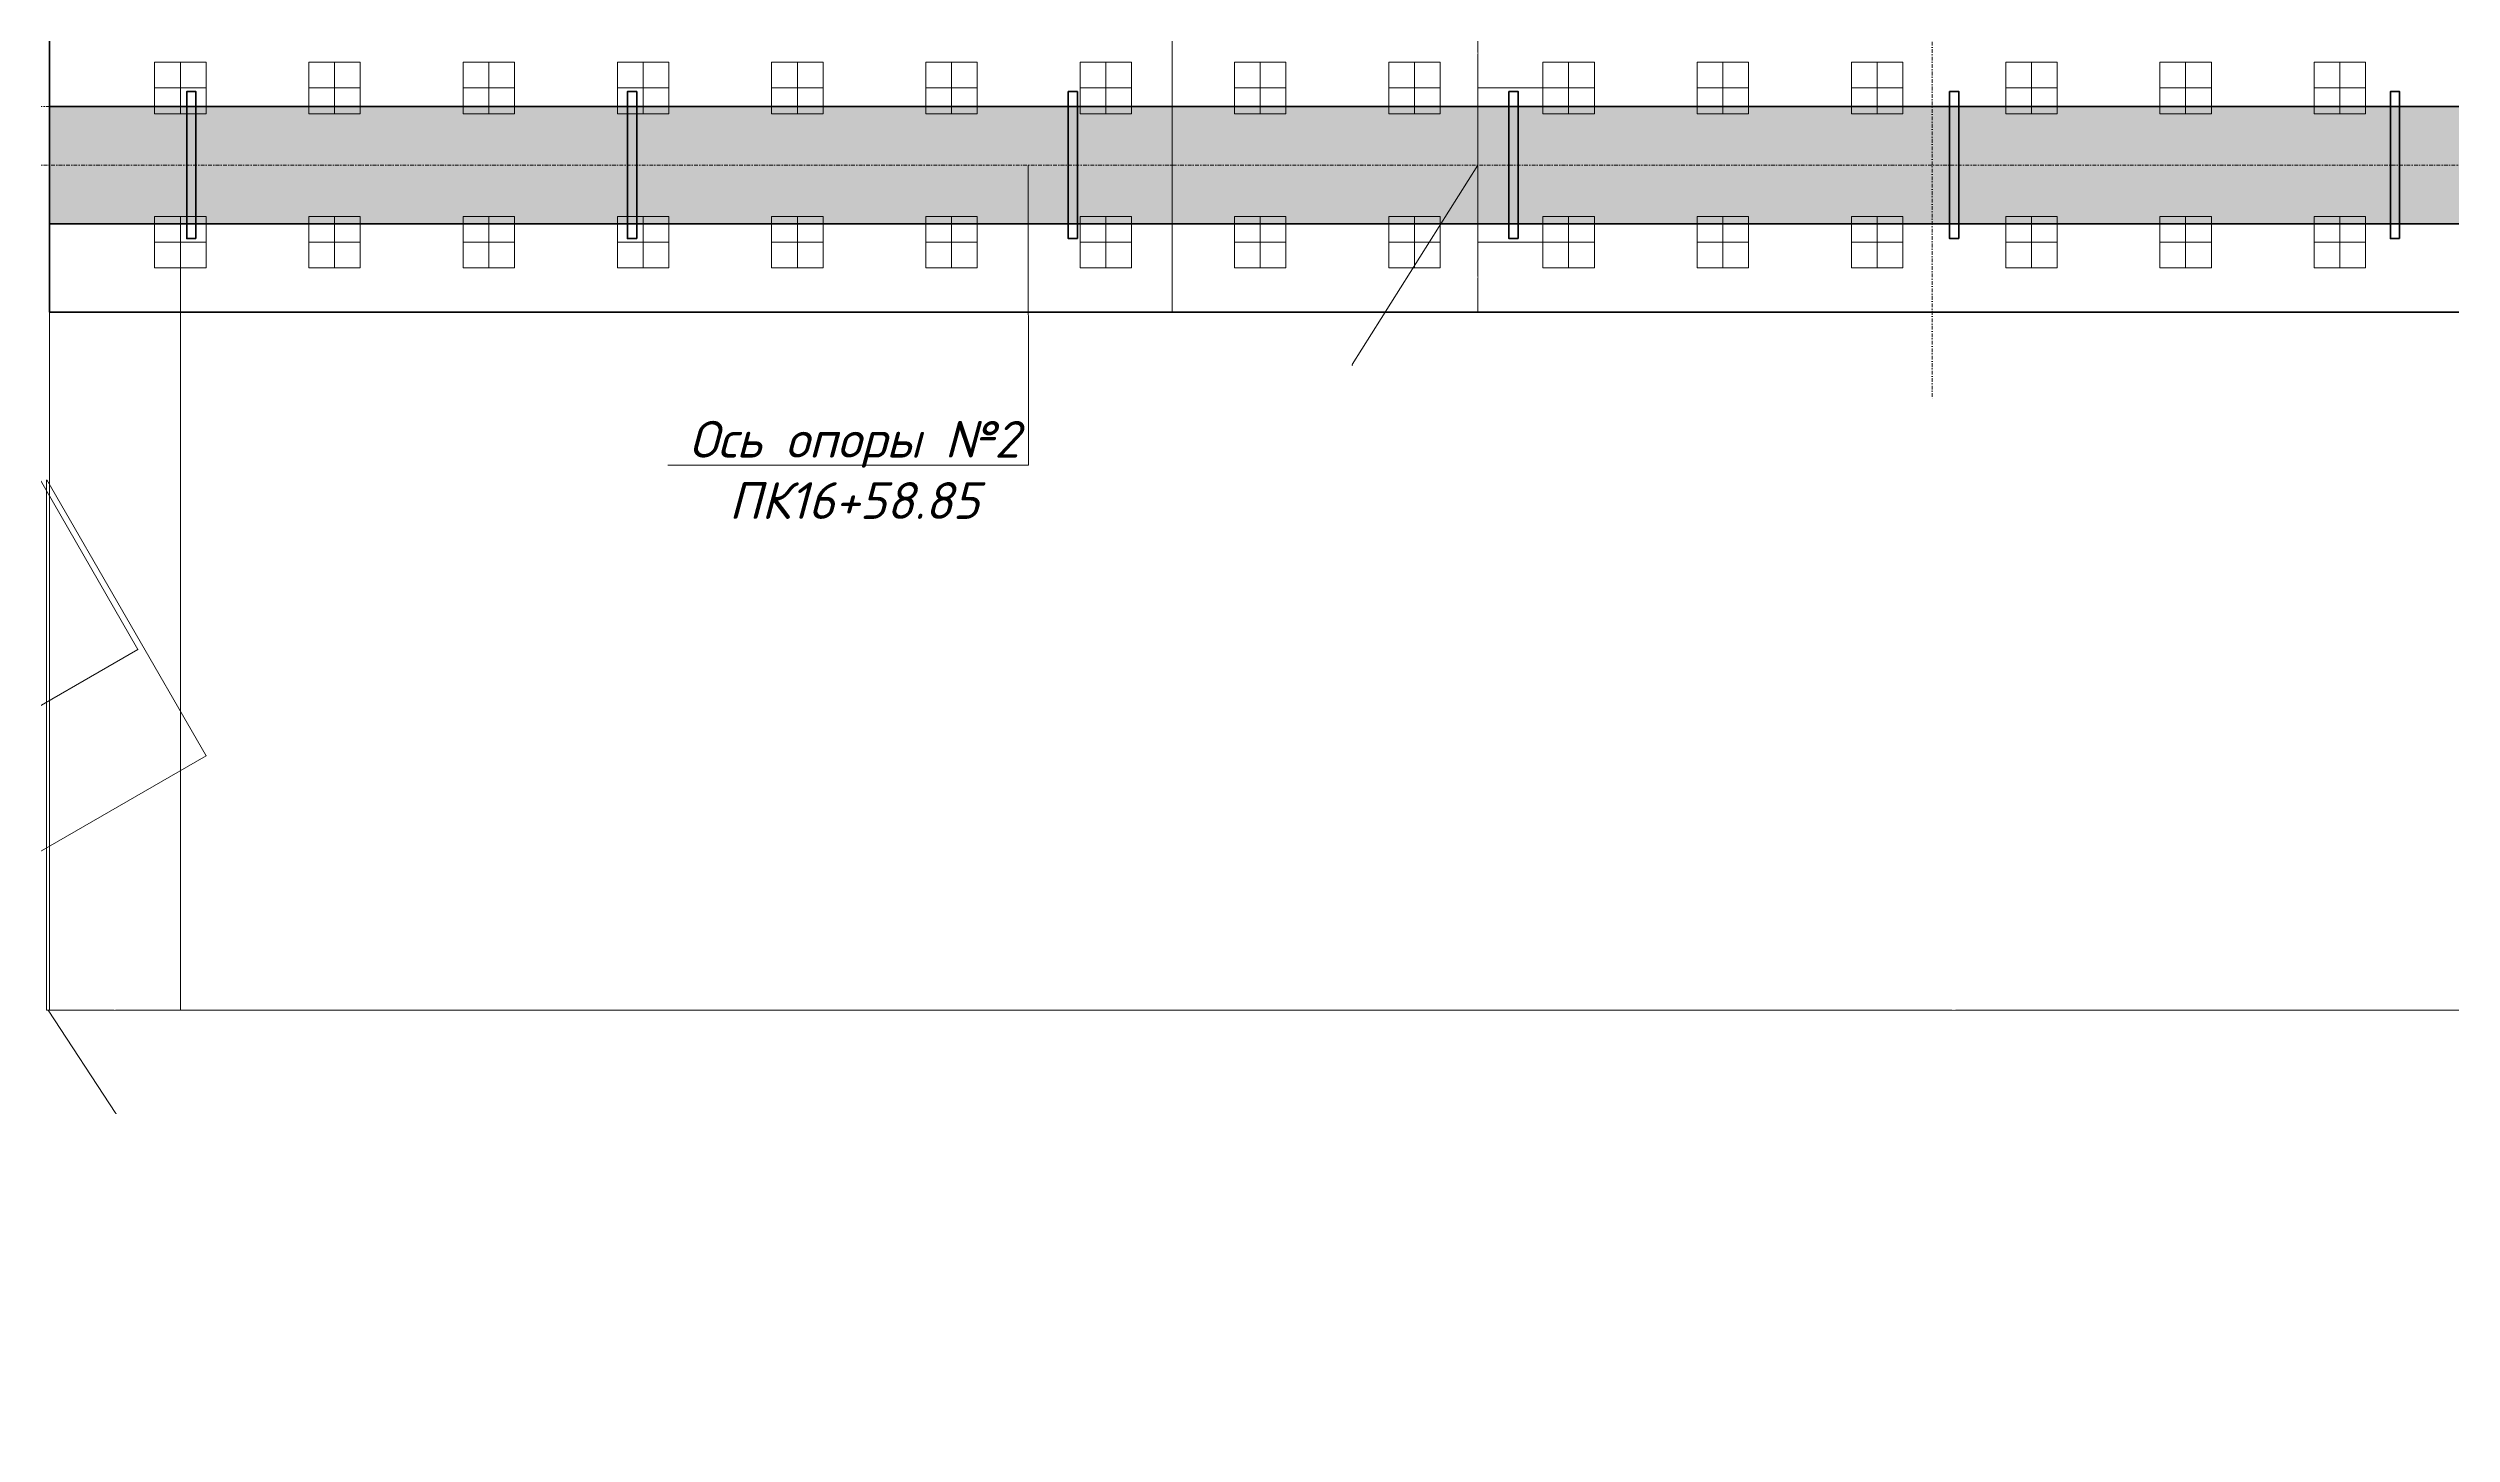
# Model space of a CAD drawing. Header units: millimetres. Extents: x 42180 to 91097, y 36501 to 62073.
# Drawn here: x 53112 to 69475, y 36501 to 45934 of the extents above; entities that cross this region are included whole.
import ezdxf
from ezdxf import colors
from ezdxf.entities.mleader import LeaderData, LeaderLine
from ezdxf.math import Vec2, Vec3

# ---------------------------------------------------------------- set-up
doc = ezdxf.new("R2010")
doc.units = ezdxf.units.MM
doc.linetypes.add('DASHDOT', pattern=[25.4, 12.7, -6.35, 0, -6.35])
doc.linetypes.add('DASHED', pattern=[19.05, 12.7, -6.35])
for name, color, linetype, lineweight in [('$Выноски', 5, 'Continuous', 13), ('$Оси', 1, 'DASHDOT', 13), ('$Пунктир', 3, 'DASHED', 13), ('$Размеры', 5, 'Continuous', 13), ('$Слои конструкции', 7, 'Continuous', 35), ('$Тонкие', 8, 'Continuous', 13)]:
    doc.layers.add(name, color=color, linetype=linetype, lineweight=lineweight)
doc.styles.add('@ТРАНСПРОЕКТ', font='isocpeur.ttf', dxfattribs={"oblique": 15})
doc.dimstyles.new('@TN  1-100', dxfattribs={"dimscale": 100, "dimtxt": 2.5, "dimasz": 1.5, "dimexe": 0.7, "dimexo": 1, "dimgap": 0.5, "dimtad": 1, "dimdec": 0, "dimzin": 0, "dimdsep": 46, "dimtxsty": '@ТРАНСПРОЕКТ', "dimblk": 'OBLIQUE', "dimcen": 0, "dimclrd": 256, "dimclre": 256, "dimclrt": 256, "dimaunit": 1, "dimadec": 3, "dimazin": 0, "dimtfac": 1, "dimtdec": 0, "dimtofl": 0, "dimtmove": 0, "dimatfit": 3, "dimfxl": 1, "dimtolj": 1, "dimtzin": 0, "dimlwd": 13, "dimlwe": 13, "dimarcsym": 0})
doc.dimstyles.new('@TN  1-100$0', dxfattribs={"dimscale": 100, "dimtxt": 2.5, "dimasz": 1.5, "dimexe": 1, "dimexo": 1, "dimgap": 0.75, "dimtad": 1, "dimdec": 0, "dimzin": 0, "dimdsep": 46, "dimtxsty": '@ТРАНСПРОЕКТ', "dimblk": 'OBLIQUE', "dimcen": 0, "dimclrd": 5, "dimclre": 5, "dimclrt": 5, "dimaunit": 1, "dimadec": 3, "dimazin": 0, "dimtfac": 1, "dimtdec": 0, "dimtofl": 0, "dimtmove": 0, "dimatfit": 3, "dimfxl": 1, "dimtfill": 1, "dimtolj": 1, "dimtzin": 0, "dimlwd": 13, "dimlwe": 13, "dimarcsym": 0})

# ---------------------------------------------------------------- blocks, each defined once
blk = doc.blocks.new('A$C11282C60')
at = {"layer": '$Оси', "ltscale": 0.5}
for points in [[(0.175, 0.35), (0.175, 0)], [(0, 0.175), (0.35, 0.175)]]:
    blk.add_lwpolyline(points, dxfattribs=at)
at = {"layer": '$Пунктир', "ltscale": 0.5}
blk.add_lwpolyline([(0, 0), (0.35, 0), (0.35, 0.35), (0, 0.35)], close=True, dxfattribs=at)
blk = doc.blocks.new('_NONE')
blk = doc.blocks.new('_Oblique')
at = {"color": 0, "linetype": 'ByBlock', "lineweight": -2}
blk.add_line((-0.5, -0.5), (0.5, 0.5), dxfattribs=at)
blk = doc.blocks.new('*D92')
at = {"layer": '$Размеры', "color": 5, "linetype": 'Continuous', "lineweight": 13}
for p, q in [((54012.832885, 44435.976508), (54012.832885, 39384.40083)), ((78162.832885, 44435.976508), (78162.832885, 39384.40083)), ((54012.832885, 39385.40083), (78162.832885, 39385.40083))]:
    blk.add_line(p, q, dxfattribs=at)
at = {"layer": 'Defpoints', "color": 0, "ltscale": 100}
for p in [(54012.832885, 44436.976508), (78162.832885, 44436.976508), (78162.832885, 39385.40083)]:
    blk.add_point(p, dxfattribs=at)
at = {"layer": '$Размеры', "color": 5, "lineweight": 13, "ltscale": 100, "xscale": 1.5, "yscale": 1.5, "zscale": 1.5, "rotation": 180}
blk.add_blockref('_Oblique', (54012.832885, 39385.40083), dxfattribs=at)
at = {"layer": '$Размеры', "color": 5, "lineweight": 13, "ltscale": 100, "xscale": 1.5, "yscale": 1.5, "zscale": 1.5}
blk.add_blockref('_Oblique', (78162.832885, 39385.40083), dxfattribs=at)
at = {"layer": '$Размеры', "color": 5, "ltscale": 100, "insert": (66087.832885, 39387.40083), "char_height": 2.5, "attachment_point": 5, "style": '@ТРАНСПРОЕКТ', "bg_fill": 3, "box_fill_scale": 1.1, "bg_fill_color": 9, "bg_fill_true_color": 13158600, "bg_fill_transparency": 0}
blk.add_mtext('\\A1;23х1050=24150', dxfattribs=at)
blk = doc.blocks.new('*D93')
at = {"layer": '$Размеры', "color": 5, "linetype": 'Continuous', "lineweight": 13}
for p, q in [((54012.832885, 44435.976508), (54012.832885, 39384.40083)), ((53122.832885, 44135.976508), (53122.832885, 39384.40083)), ((54012.832885, 39385.40083), (53122.832885, 39385.40083))]:
    blk.add_line(p, q, dxfattribs=at)
at = {"layer": 'Defpoints', "color": 0, "ltscale": 100}
for p in [(54012.832885, 44436.976508), (53122.832885, 44136.976508), (53122.832885, 39385.40083)]:
    blk.add_point(p, dxfattribs=at)
at = {"layer": '$Размеры', "color": 5, "lineweight": 13, "ltscale": 100, "xscale": 1.5, "yscale": 1.5, "zscale": 1.5, "rotation": 180}
blk.add_blockref('_Oblique', (53122.832885, 39385.40083), dxfattribs=at)
at = {"layer": '$Размеры', "color": 5, "lineweight": 13, "ltscale": 100, "xscale": 1.5, "yscale": 1.5, "zscale": 1.5}
blk.add_blockref('_Oblique', (54012.832885, 39385.40083), dxfattribs=at)
at = {"layer": '$Размеры', "color": 5, "ltscale": 100, "insert": (53567.832885, 39387.40083), "char_height": 2.5, "attachment_point": 5, "style": '@ТРАНСПРОЕКТ', "bg_fill": 3, "box_fill_scale": 1.1, "bg_fill_color": 9, "bg_fill_true_color": 13158600, "bg_fill_transparency": 0}
blk.add_mtext('\\A1;890', dxfattribs=at)
blk = doc.blocks.new('*D100')
at = {"layer": '$Размеры', "color": 5, "linetype": 'Continuous', "lineweight": 13}
for p, q in [((63286.832885, 45661.976508), (62843.396383, 45661.976508)), ((62844.396383, 45661.976508), (62844.396383, 44611.976508)), ((61989.690398, 43779.559136), (62844.396383, 45136.976508)), ((63286.832885, 44611.976508), (62843.396383, 44611.976508)), ((61989.690398, 43771.809136), (61989.690398, 43779.559136))]:
    blk.add_line(p, q, dxfattribs=at)
at = {"layer": 'Defpoints', "color": 0, "ltscale": 100}
for p in [(63287.832885, 45661.976508), (62844.396383, 44611.976508), (63287.832885, 44611.976508)]:
    blk.add_point(p, dxfattribs=at)
at = {"layer": '$Размеры', "color": 5, "lineweight": 13, "ltscale": 100, "xscale": 1.5, "yscale": 1.5, "zscale": 1.5}
for p, rotation in [((62844.396383, 45661.976508), 90), ((62844.396383, 44611.976508), 270)]:
    blk.add_blockref('_Oblique', p, dxfattribs=dict(at, rotation=rotation))
at = {"layer": '$Размеры', "color": 5, "ltscale": 100, "insert": (61987.690398, 43775.684136), "char_height": 2.5, "attachment_point": 5, "rotation": 90, "style": '@ТРАНСПРОЕКТ', "bg_fill": 3, "box_fill_scale": 1.1, "bg_fill_color": 9, "bg_fill_true_color": 13158600, "bg_fill_transparency": 0}
blk.add_mtext('\\A1;1050', dxfattribs=at)
blk = doc.blocks.new('*D101')
at = {"layer": '$Размеры', "color": 5, "linetype": 'Continuous', "lineweight": 13}
for p, q in [((63286.832885, 44611.976508), (62843.396383, 44611.976508)), ((62844.396383, 44611.976508), (62844.396383, 44136.976508)), ((63311.832885, 44136.976508), (62843.396383, 44136.976508))]:
    blk.add_line(p, q, dxfattribs=at)
at = {"layer": 'Defpoints', "color": 0, "ltscale": 100}
for p in [(63287.832885, 44611.976508), (62844.396383, 44136.976508), (63312.832885, 44136.976508)]:
    blk.add_point(p, dxfattribs=at)
at = {"layer": '$Размеры', "color": 5, "lineweight": 13, "ltscale": 100, "xscale": 1.5, "yscale": 1.5, "zscale": 1.5}
for p, rotation in [((62844.396383, 44611.976508), 90), ((62844.396383, 44136.976508), 270)]:
    blk.add_blockref('_Oblique', p, dxfattribs=dict(at, rotation=rotation))
at = {"layer": '$Размеры', "color": 5, "ltscale": 100, "insert": (62842.396383, 44374.476508), "char_height": 2.5, "attachment_point": 5, "rotation": 90, "style": '@ТРАНСПРОЕКТ', "bg_fill": 3, "box_fill_scale": 1.1, "bg_fill_color": 9, "bg_fill_true_color": 13158600, "bg_fill_transparency": 0}
blk.add_mtext('\\A1;475', dxfattribs=at)
blk = doc.blocks.new('*D102')
at = {"layer": '$Размеры', "color": 5, "linetype": 'Continuous', "lineweight": 13}
for p, q in [((63311.832885, 46136.976508), (62843.396383, 46136.976508)), ((62844.396383, 45661.976508), (62844.396383, 46136.976508)), ((63286.832885, 45661.976508), (62843.396383, 45661.976508))]:
    blk.add_line(p, q, dxfattribs=at)
at = {"layer": 'Defpoints', "color": 0, "ltscale": 100}
for p in [(62844.396383, 46136.976508), (63312.832885, 46136.976508), (63287.832885, 45661.976508)]:
    blk.add_point(p, dxfattribs=at)
at = {"layer": '$Размеры', "color": 5, "lineweight": 13, "ltscale": 100, "xscale": 1.5, "yscale": 1.5, "zscale": 1.5}
for p, rotation in [((62844.396383, 46136.976508), 90), ((62844.396383, 45661.976508), 270)]:
    blk.add_blockref('_Oblique', p, dxfattribs=dict(at, rotation=rotation))
at = {"layer": '$Размеры', "color": 5, "ltscale": 100, "insert": (62842.396383, 45899.476508), "char_height": 2.5, "attachment_point": 5, "rotation": 90, "style": '@ТРАНСПРОЕКТ', "bg_fill": 3, "box_fill_scale": 1.1, "bg_fill_color": 9, "bg_fill_true_color": 13158600, "bg_fill_transparency": 0}
blk.add_mtext('\\A1;475', dxfattribs=at)
blk = doc.blocks.new('*D106')
at = {"layer": '$Размеры', "color": 5, "linetype": 'Continuous', "lineweight": 13}
for p, q in [((61669.105766, 54436.976508), (60763.749849, 54436.976508)), ((60764.749849, 54436.976508), (60764.749849, 44136.976508)), ((61669.105766, 44136.976508), (60763.749849, 44136.976508))]:
    blk.add_line(p, q, dxfattribs=at)
at = {"layer": 'Defpoints', "color": 0, "ltscale": 100}
for p in [(61670.105766, 54436.976508), (60764.749849, 44136.976508), (61670.105766, 44136.976508)]:
    blk.add_point(p, dxfattribs=at)
at = {"layer": '$Размеры', "color": 5, "lineweight": 13, "ltscale": 100, "xscale": 1.5, "yscale": 1.5, "zscale": 1.5}
for p, rotation in [((60764.749849, 54436.976508), 90), ((60764.749849, 44136.976508), 270)]:
    blk.add_blockref('_Oblique', p, dxfattribs=dict(at, rotation=rotation))
at = {"layer": '$Размеры', "color": 5, "ltscale": 100, "insert": (60762.749849, 49286.976508), "char_height": 2.5, "attachment_point": 5, "rotation": 90, "style": '@ТРАНСПРОЕКТ', "bg_fill": 3, "box_fill_scale": 1.1, "bg_fill_color": 9, "bg_fill_true_color": 13158600, "bg_fill_transparency": 0}
blk.add_mtext('\\A1;10300', dxfattribs=at)
blk = doc.blocks.new('*D141')
at = {"layer": '$Размеры', "color": 5, "linetype": 'Continuous', "lineweight": 13}
blk.add_arc((53102.832885, 45536.976508), 4527.394525, 180, 210, dxfattribs=at)
at = {"layer": 'Defpoints', "color": 0, "ltscale": 100}
for p in [(48333.419366, 45536.976508), (53102.832885, 45536.976508), (53122.832885, 45536.976508), (48848.473658, 43988.516383), (44009.566145, 40286.976508)]:
    blk.add_point(p, dxfattribs=at)
at = {"layer": '$Размеры', "color": 5, "lineweight": 13, "ltscale": 100, "xscale": 1.5, "yscale": 1.5, "zscale": 1.5}
for p, rotation in [((48575.43836, 45536.976508), 90), ((49181.994213, 43273.279245), 300)]:
    blk.add_blockref('_Oblique', p, dxfattribs=dict(at, rotation=rotation))
at = {"layer": '$Размеры', "color": 5, "ltscale": 100, "insert": (48646.189271, 44751.149995), "char_height": 2.5, "attachment_point": 5, "rotation": 280, "style": '@ТРАНСПРОЕКТ', "bg_fill": 3, "box_fill_scale": 1.1, "bg_fill_color": 9, "bg_fill_true_color": 13158600, "bg_fill_transparency": 0}
blk.add_mtext('\\A1;30%%d', dxfattribs=at)
blk = doc.blocks.new('*D153')
at = {"layer": '$Слои конструкции', "color": 5, "linetype": 'Continuous', "lineweight": 13}
for p, q in [((53122.832885, 44135.976507), (53122.832885, 39384.40083)), ((53102.83234, 42995.634995), (53102.83234, 39384.40083)), ((53122.832885, 39385.40083), (53102.83234, 39385.40083)), ((53573.116484, 38681.578436), (53112.832612, 39385.40083)), ((53577.866484, 38681.578436), (53573.116484, 38681.578436))]:
    blk.add_line(p, q, dxfattribs=at)
at = {"layer": 'Defpoints', "color": 0, "ltscale": 100}
for p in [(53122.832885, 44136.976507), (53102.83234, 42996.634995), (53102.83234, 39385.40083)]:
    blk.add_point(p, dxfattribs=at)
at = {"layer": '$Слои конструкции', "color": 5, "lineweight": 13, "ltscale": 100, "xscale": 1.5, "yscale": 1.5, "zscale": 1.5, "rotation": 180}
blk.add_blockref('_Oblique', (53102.83234, 39385.40083), dxfattribs=at)
at = {"layer": '$Слои конструкции', "color": 5, "lineweight": 13, "ltscale": 100, "xscale": 1.5, "yscale": 1.5, "zscale": 1.5}
blk.add_blockref('_Oblique', (53122.832885, 39385.40083), dxfattribs=at)
at = {"layer": '$Слои конструкции', "color": 5, "ltscale": 100, "insert": (53575.491484, 38683.578436), "char_height": 2.5, "attachment_point": 5, "style": '@ТРАНСПРОЕКТ', "bg_fill": 3, "box_fill_scale": 1.1, "bg_fill_color": 9, "bg_fill_true_color": 13158600, "bg_fill_transparency": 0}
blk.add_mtext('\\A1;20', dxfattribs=at)
blk = doc.blocks.new('*D165')
at = {"layer": '$Слои конструкции', "color": 5, "linetype": 'Continuous', "lineweight": 13}
for p, q in [((53103.33234, 42995.76897), (54188.806221, 41115.673058)), ((46195.039481, 36501.624379), (54188.306221, 41116.539083)), ((45110.0656, 38380.854266), (46195.539481, 36500.758354))]:
    blk.add_line(p, q, dxfattribs=at)
at = {"layer": 'Defpoints', "color": 0, "ltscale": 100}
for p in [(53102.83234, 42996.634995), (54188.306221, 41116.539083), (45109.5656, 38381.720291)]:
    blk.add_point(p, dxfattribs=at)
at = {"layer": '$Слои конструкции', "color": 5, "lineweight": 13, "ltscale": 100, "xscale": 1.5, "yscale": 1.5, "zscale": 1.5}
for p, rotation in [((54188.306221, 41116.539083), 30), ((46195.039481, 36501.624379), 210)]:
    blk.add_blockref('_Oblique', p, dxfattribs=dict(at, rotation=rotation))
at = {"layer": '$Слои конструкции', "color": 5, "ltscale": 100, "insert": (50190.672851, 38810.813782), "char_height": 2.5, "attachment_point": 5, "rotation": 30, "style": '@ТРАНСПРОЕКТ', "bg_fill": 3, "box_fill_scale": 1.1, "bg_fill_color": 9, "bg_fill_true_color": 13158600, "bg_fill_transparency": 0}
blk.add_mtext('\\A1;9230', dxfattribs=at)
blk = doc.blocks.new('*D167')
at = {"layer": '$Размеры', "color": 5, "linetype": 'Continuous', "lineweight": 13}
for p, q in [((52293.172497, 44317.811351), (53724.055407, 41839.461084)), ((48527.409153, 38840.31659), (53723.555405, 41840.327108)), ((47097.026245, 41317.800833), (48527.909155, 38839.450566))]:
    blk.add_line(p, q, dxfattribs=at)
at = {"layer": 'Defpoints', "color": 0, "ltscale": 100}
for p in [(52292.672495, 44318.677376), (53723.555405, 41840.327108), (47096.526243, 41318.666858)]:
    blk.add_point(p, dxfattribs=at)
at = {"layer": '$Размеры', "color": 5, "lineweight": 13, "ltscale": 100, "xscale": 1.5, "yscale": 1.5, "zscale": 1.5}
for p, rotation in [((53723.555405, 41840.327108), 30.000116), ((48527.409153, 38840.31659), 210.000116)]:
    blk.add_blockref('_Oblique', p, dxfattribs=dict(at, rotation=rotation))
at = {"layer": '$Размеры', "color": 5, "ltscale": 100, "insert": (51124.357275, 40342.270404), "char_height": 2.5, "attachment_point": 5, "rotation": 30.000116446, "style": '@ТРАНСПРОЕКТ', "bg_fill": 3, "box_fill_scale": 1.1, "bg_fill_color": 9, "bg_fill_true_color": 13158600, "bg_fill_transparency": 0}
blk.add_mtext('\\A1;2х3000 (поз.8)', dxfattribs=at)

msp = doc.modelspace()

# ---------------------------------------------------------------- hatches: boundary and pattern name
at = {"layer": '$Тонкие'}
h = msp.add_hatch(dxfattribs=at)
h.set_pattern_fill('ANSI35', color=256, scale=1000)
h.set_pattern_definition([(45, (59770.57, 34805.63), (-176.7767, 176.7767), []), (45, (59947.35, 34805.63), (-176.7767, 176.7767), [312.5, -62.5, 0, -62.5])])
h.paths.add_polyline_path([(53122.832885, 44736.976508), (79052.832885, 44736.976508), (79052.832885, 45536.976508), (53122.832885, 45536.976508)])

# ---------------------------------------------------------------- linework, layer by layer
at = {"layer": '$Оси', "ltscale": 2}
for points in [[(65937.832885, 55036.976508), (65937.832885, 43536.976508)], [(53122.832885, 45536.976508), (48333.419366, 45536.976508)], [(50181.017289, 45136.976508), (79052.832885, 45136.976508)]]:
    msp.add_lwpolyline(points, dxfattribs=at)
at = {"layer": '$Слои конструкции'}
for points in [[(53122.832885, 44736.976508), (79052.832885, 44736.976508), (79052.832885, 45536.976508), (53122.832885, 45536.976508)], [(54119.332885, 44636.976508), (54119.332885, 45636.976508), (54056.332885, 45636.976508), (54056.332885, 44636.976508)], [(57119.332885, 44636.976508), (57119.332885, 45636.976508), (57056.332885, 45636.976508), (57056.332885, 44636.976508)], [(60119.332885, 44636.976508), (60119.332885, 45636.976508), (60056.332885, 45636.976508), (60056.332885, 44636.976508)], [(66119.332885, 44636.976508), (66119.332885, 45636.976508), (66056.332885, 45636.976508), (66056.332885, 44636.976508)], [(69119.332885, 44636.976508), (69119.332885, 45636.976508), (69056.332885, 45636.976508), (69056.332885, 44636.976508)]]:
    msp.add_lwpolyline(points, close=True, dxfattribs=at)

# ---------------------------------------------------------------- block references
at = {"color": 4, "xscale": 1000, "yscale": 1000, "zscale": 1000}
for p in [(53837.832884, 45486.976508), (54887.832884, 45486.976508), (55937.832884, 45486.976508), (56987.832885, 45486.976508), (58037.832885, 45486.976508), (59087.832885, 45486.976508), (60137.832885, 45486.976508), (61187.832885, 45486.976508), (62237.832885, 45486.976508), (63287.832885, 45486.976508), (64337.832885, 45486.976508), (65387.832885, 45486.976508), (66437.832885, 45486.976508), (67487.832885, 45486.976508), (68537.832885, 45486.976508), (53837.832884, 44436.976508), (54887.832884, 44436.976508), (55937.832884, 44436.976508), (56987.832885, 44436.976508), (58037.832885, 44436.976508), (59087.832885, 44436.976508), (60137.832885, 44436.976508), (61187.832885, 44436.976508), (62237.832885, 44436.976508), (63287.832885, 44436.976508), (64337.832885, 44436.976508), (65387.832885, 44436.976508), (66437.832885, 44436.976508), (67487.832885, 44436.976508), (68537.832885, 44436.976508)]:
    msp.add_blockref('A$C11282C60', p, dxfattribs=at)

# ---------------------------------------------------------------- leaders
at = {"layer": '$Выноски'}
ml = msp.add_multileader_mtext('Standard', dxfattribs=at)
ml.set_content('Ось опоры №2\\PПК16+58.85', color=256, style='@ТРАНСПРОЕКТ')
ml.set_leader_properties(color=256, linetype='ByLayer', lineweight=13)
ml.set_arrow_properties(name='NONE')
ml.build(insert=Vec2(0, 0))
ml.multileader.update_dxf_attribs({"text_left_attachment_type": 6, "text_right_attachment_type": 6, "dogleg_length": 0.293246, "arrow_head_size": 200, "scale": 100})
ctx = ml.context
ctx.base_point, ctx.scale, ctx.char_height, ctx.arrow_head_size, ctx.landing_gap_size, ctx.plane_origin = Vec3(57445.024032, 43095.669085), 100, 250, 200, 12.5, Vec3(60756.714888, 43285.376314)
ctx.left_attachment, ctx.right_attachment, ctx.text_align_type = 6, 6, 1
notes = []
notes.append((ctx, [(0, (1, 1, 0), (59785.775105, 43095.669085), (-1, 0), 29.324571, [(0, [(59783.323199, 45136.976508)], 0, [])])]))
ctx.mtext.insert, ctx.mtext.rotation, ctx.mtext.alignment, ctx.mtext.flow_direction = Vec3(58599.51133, 43395.669085), 6.283185, 2, 5
for ctx, leaders in notes:
    for number, flags, end, landing, length, lines in leaders:
        leader = LeaderData()
        leader.index, (leader.has_last_leader_line, leader.has_dogleg_vector, leader.attachment_direction) = number, flags
        leader.last_leader_point, leader.dogleg_vector, leader.dogleg_length = Vec3(end), Vec3(landing), length
        for number, points, colour, breaks in lines:
            line = LeaderLine()
            line.index, line.vertices, line.color, line.breaks = number, Vec3.list(points), colors.encode_raw_color(colour), breaks
            leader.lines.append(line)
        ctx.leaders.append(leader)

# ---------------------------------------------------------------- next in the draw order: dimensions: what is measured, and where the dimension line sits
at = {"layer": '$Размеры', "color": 1}
dim = msp.add_linear_dim(base=(78162.832885, 39385.40083), p1=(54012.832885, 44436.976508), p2=(78162.832885, 44436.976508), text='23х1050=<>', dimstyle='@TN  1-100$0', override={"dimscale": 1}, dxfattribs=at)
dim.commit()
dim.dimension.update_dxf_attribs({"geometry": '*D92', "text_midpoint": (66087.832885, 39387.40083)})

# ---------------------------------------------------------------- next in the draw order: dimensions: what is measured, and where the dimension line sits
dim = msp.add_linear_dim(base=(60764.749849, 44136.976508), p1=(61670.105766, 54436.976508), p2=(61670.105766, 44136.976508), angle=90, dimstyle='@TN  1-100$0', override={"dimscale": 1}, dxfattribs=at)
dim.commit()
dim.dimension.update_dxf_attribs({"geometry": '*D106', "text_midpoint": (60762.749849, 49286.976508)})
dim = msp.add_linear_dim(base=(62844.396383, 44611.976508), p1=(63287.832885, 45661.976508), p2=(63287.832885, 44611.976508), angle=270, dimstyle='@TN  1-100$0', override={"dimscale": 1, "dimtmove": 1}, dxfattribs=at)
dim.commit()
dim.dimension.update_dxf_attribs({"geometry": '*D100', "text_midpoint": (61989.690398, 43778.809136), "dimtype": 160})
dim = msp.add_linear_dim(base=(53122.832885, 39385.40083), p1=(54012.832885, 44436.976508), p2=(53122.832885, 44136.976508), dimstyle='@TN  1-100$0', override={"dimscale": 1}, dxfattribs=at)
dim.commit()
dim.dimension.update_dxf_attribs({"geometry": '*D93', "text_midpoint": (53567.832885, 39387.40083)})

# ---------------------------------------------------------------- next in the draw order: dimensions: what is measured, and where the dimension line sits
for base, p1, p2, picture, middle in [((62844.396383, 46136.976508), (63287.832885, 45661.976508), (63312.832885, 46136.976508), '*D102', (62842.396383, 45899.476508)), ((62844.396383, 44136.976508), (63287.832885, 44611.976508), (63312.832885, 44136.976508), '*D101', (62842.396383, 44374.476508))]:
    dim = msp.add_linear_dim(base=base, p1=p1, p2=p2, angle=90, dimstyle='@TN  1-100$0', override={"dimscale": 1}, dxfattribs=at)
    dim.commit()
    dim.dimension.update_dxf_attribs({"geometry": picture, "text_midpoint": middle})
dim = msp.add_angular_dim_2l(base=(48848.473658, 43988.516383), line1=((53122.832885, 45536.976508), (48333.419366, 45536.976508)), line2=((44009.566145, 40286.976508), (53102.832885, 45536.976508)), dimstyle='@TN  1-100', override={"dimscale": 1, "dimexe": 1, "dimgap": 0.75, "dimclrd": 5, "dimclre": 5, "dimclrt": 5, "dimadec": 0, "dimtfill": 1}, dxfattribs=at)
dim.commit()
dim.dimension.update_dxf_attribs({"geometry": '*D141', "text_midpoint": (48644.219656, 44750.802699), "dimtype": 162})

# ---------------------------------------------------------------- next in the draw order: linework, layer by layer
at = {"layer": '$Слои конструкции'}
for points in [[(53122.832885, 46136.976508), (79052.832885, 46136.976508), (79052.832885, 44136.976508), (53122.832885, 44136.976507)], [(63119.332885, 44636.976508), (63119.332885, 45636.976508), (63056.332885, 45636.976508), (63056.332885, 44636.976508)]]:
    msp.add_lwpolyline(points, close=True, dxfattribs=at)

# ---------------------------------------------------------------- next in the draw order: dimensions: what is measured, and where the dimension line sits
dim = msp.add_linear_dim(base=(53102.83234, 39385.40083), p1=(53122.832885, 44136.976507), p2=(53102.83234, 42996.634995), dimstyle='@TN  1-100$0', override={"dimscale": 1, "dimtmove": 1}, dxfattribs=at)
dim.commit()
dim.dimension.update_dxf_attribs({"geometry": '*D153', "text_midpoint": (53573.866484, 38681.578436), "dimtype": 160})

# ---------------------------------------------------------------- next in the draw order: dimensions: what is measured, and where the dimension line sits
dim = msp.add_aligned_dim(p1=(45109.5656, 38381.720291), p2=(53102.83234, 42996.634995), distance=-2170.947762, dimstyle='@TN  1-100$0', override={"dimscale": 1}, dxfattribs=at)
dim.commit()
dim.dimension.update_dxf_attribs({"geometry": '*D165', "text_midpoint": (50190.672851, 38810.813782)})

# ---------------------------------------------------------------- next in the draw order: dimensions: what is measured, and where the dimension line sits
at = {"layer": '$Размеры'}
dim = msp.add_aligned_dim(p1=(47096.526243, 41318.666858), p2=(52292.672495, 44318.677376), distance=-2861.755747, text='2х3000 (поз.8)', dimstyle='@TN  1-100$0', override={"dimscale": 1}, dxfattribs=at)
dim.commit()
dim.dimension.update_dxf_attribs({"geometry": '*D167', "text_midpoint": (51124.357275, 40342.270404)})

doc.saveas('drawing.dxf')
